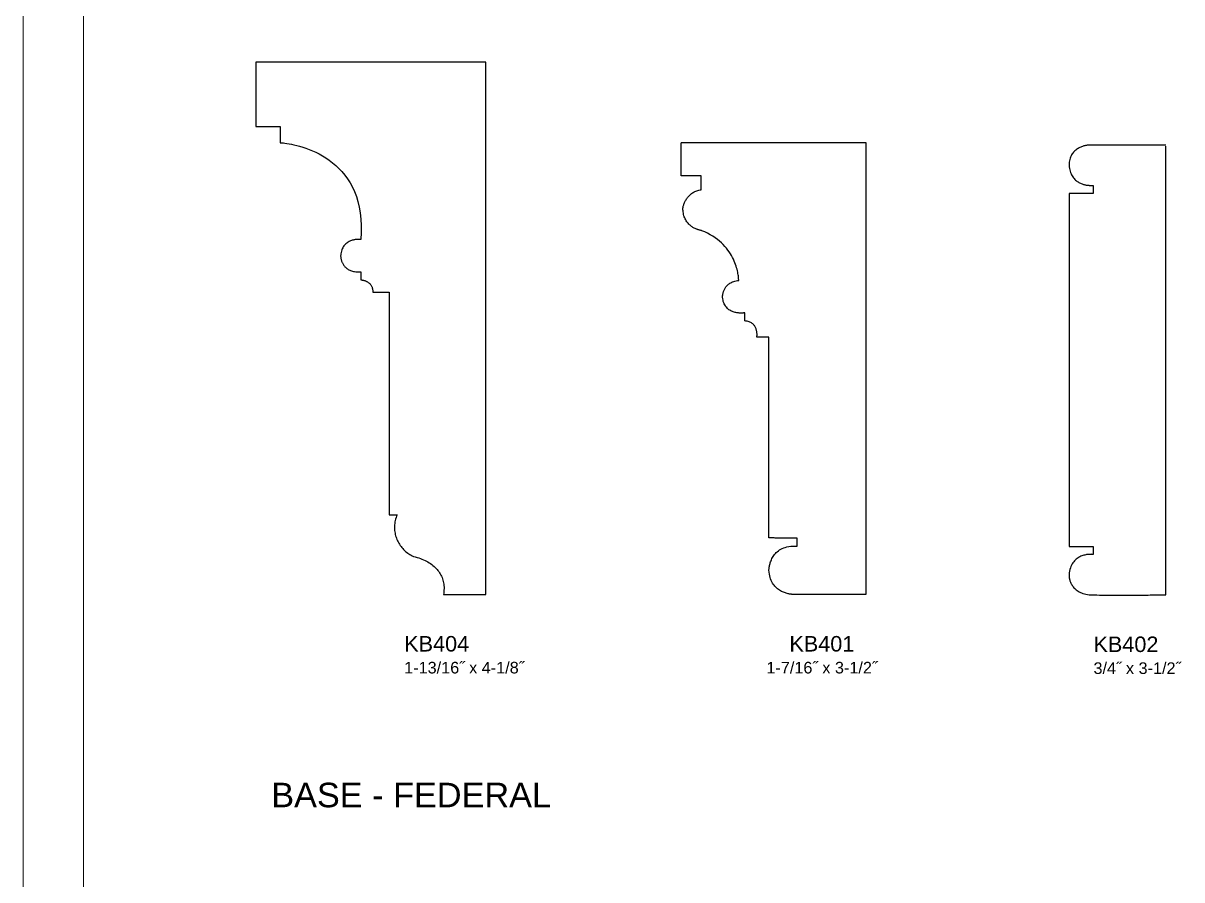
# Model space of a CAD drawing. Extents: x -7.6 to 25.2, y -14.8 to 21.1.
# Drawn here: x -7.64 to 1.34, y -3.14 to 3.5 of the extents above; entities that cross this region are included whole.
import ezdxf

# ---------------------------------------------------------------- set-up
doc = ezdxf.new("R2010")
doc.units = 0
doc.header["$MEASUREMENT"] = 0
doc.layers.add('DO NOT PLOT', color=2, linetype='Continuous', plot=False)
doc.layers.add('LAYER_1', color=7, linetype='Continuous')

# ---------------------------------------------------------------- blocks, each defined once
blk = doc.blocks.new('KB401')
at = {"flags": 128}
blk.add_lwpolyline([(-1.4309, 0.008), (-1.4277, 0.008), (-1.4182, 0.008), (-1.4028, 0.008), (-1.3819, 0.008), (-1.3558, 0.008), (-1.325, 0.008), (-1.2897, 0.008), (-1.2504, 0.008), (-1.2074, 0.008), (-1.1611, 0.008), (-1.1118, 0.008), (-1.06, 0.008), (-1.0059, 0.008), (-0.95, 0.008), (-0.8927, 0.008), (-0.8342, 0.008), (-0.775, 0.008), (-0.7155, 0.008), (-0.6559, 0.008), (-0.5967, 0.008), (-0.5383, 0.008), (-0.4809, 0.008), (-0.425, 0.008), (-0.371, 0.008), (-0.3192, 0.008), (-0.2699, 0.008), (-0.2236, 0.008), (-0.1806, 0.008), (-0.1413, 0.008), (-0.106, 0.008), (-0.0751, 0.008), (-0.0491, 0.008), (-0.0282, 0.008), (-0.0128, 0.008), (-0.0033, 0.008), (0, 0.008), (0, 0), (0, -0.0233), (0, -0.0609), (0, -0.1121), (0, -0.1758), (0, -0.2513), (0, -0.3376), (0, -0.4337), (0, -0.5389), (0, -0.6522), (0, -0.7726), (0, -0.8994), (0, -1.0316), (0, -1.1683), (0, -1.3085), (0, -1.4515), (0, -1.5963), (0, -1.742), (0, -1.8876), (0, -2.0324), (0, -2.1754), (0, -2.3157), (0, -2.4523), (0, -2.5845), (0, -2.7113), (0, -2.8317), (0, -2.945), (0, -3.0502), (0, -3.1464), (0, -3.2326), (0, -3.3081), (0, -3.3718), (0, -3.423), (0, -3.4607), (0, -3.4839), (0, -3.4919), (-0.0013, -3.4919), (-0.005, -3.4919), (-0.0111, -3.4919), (-0.0193, -3.4919), (-0.0295, -3.4919), (-0.0417, -3.4919), (-0.0555, -3.4919), (-0.071, -3.4919), (-0.0879, -3.4919), (-0.1061, -3.4919), (-0.1254, -3.4919), (-0.1458, -3.4919), (-0.1671, -3.4919), (-0.189, -3.4919), (-0.2116, -3.4919), (-0.2346, -3.4919), (-0.2578, -3.4919), (-0.2812, -3.4919), (-0.3046, -3.4919), (-0.3279, -3.4919), (-0.3509, -3.4919), (-0.3734, -3.4919), (-0.3954, -3.4919), (-0.4166, -3.4919), (-0.437, -3.4919), (-0.4564, -3.4919), (-0.4746, -3.4919), (-0.4915, -3.4919), (-0.5069, -3.4919), (-0.5208, -3.4919), (-0.5329, -3.4919), (-0.5432, -3.4919), (-0.5514, -3.4919), (-0.5574, -3.4919), (-0.5612, -3.4919), (-0.5625, -3.4919), (-0.5629, -3.4919), (-0.564, -3.4918), (-0.566, -3.4917), (-0.5686, -3.4916), (-0.5718, -3.4913), (-0.5757, -3.4909), (-0.5801, -3.4904), (-0.585, -3.4897), (-0.5904, -3.4888), (-0.5962, -3.4877), (-0.6024, -3.4863), (-0.609, -3.4847), (-0.6158, -3.4828), (-0.6229, -3.4806), (-0.6301, -3.478), (-0.6375, -3.4751), (-0.6451, -3.4718), (-0.6527, -3.4681), (-0.6603, -3.464), (-0.6679, -3.4594), (-0.6754, -3.4543), (-0.6828, -3.4487), (-0.6901, -3.4426), (-0.6972, -3.4359), (-0.704, -3.4287), (-0.7105, -3.4209), (-0.7167, -3.4124), (-0.7225, -3.4033), (-0.7279, -3.3935), (-0.7328, -3.3831), (-0.7372, -3.3719), (-0.741, -3.36), (-0.7443, -3.3473), (-0.7469, -3.3338), (-0.7488, -3.3195), (-0.75, -3.3044), (-0.75, -3.3039), (-0.7499, -3.3026), (-0.7498, -3.3005), (-0.7497, -3.2976), (-0.7494, -3.294), (-0.7489, -3.2897), (-0.7483, -3.2848), (-0.7475, -3.2794), (-0.7465, -3.2735), (-0.7453, -3.2671), (-0.7437, -3.2604), (-0.7418, -3.2533), (-0.7396, -3.2459), (-0.7371, -3.2382), (-0.7341, -3.2304), (-0.7307, -3.2225), (-0.7269, -3.2145), (-0.7226, -3.2064), (-0.7178, -3.1984), (-0.7124, -3.1905), (-0.7065, -3.1827), (-0.7001, -3.175), (-0.6929, -3.1677), (-0.6852, -3.1606), (-0.6768, -3.1538), (-0.6676, -3.1475), (-0.6578, -3.1415), (-0.6472, -3.1361), (-0.6358, -3.1313), (-0.6235, -3.127), (-0.6105, -3.1234), (-0.5966, -3.1205), (-0.5817, -3.1184), (-0.566, -3.1171), (-0.5493, -3.1167), (-0.5316, -3.1172), (-0.5316, -3.117), (-0.5316, -3.1166), (-0.5316, -3.116), (-0.5316, -3.115), (-0.5316, -3.1139), (-0.5316, -3.1126), (-0.5316, -3.1111), (-0.5316, -3.1094), (-0.5316, -3.1075), (-0.5316, -3.1055), (-0.5316, -3.1034), (-0.5316, -3.1011), (-0.5316, -3.0988), (-0.5316, -3.0964), (-0.5316, -3.0939), (-0.5316, -3.0914), (-0.5316, -3.0888), (-0.5316, -3.0862), (-0.5316, -3.0836), (-0.5316, -3.0811), (-0.5316, -3.0785), (-0.5316, -3.0761), (-0.5316, -3.0736), (-0.5316, -3.0713), (-0.5316, -3.0691), (-0.5316, -3.0669), (-0.5316, -3.0649), (-0.5316, -3.0631), (-0.5316, -3.0614), (-0.5316, -3.0598), (-0.5316, -3.0585), (-0.5316, -3.0574), (-0.5316, -3.0565), (-0.5316, -3.0558), (-0.5316, -3.0554), (-0.5316, -3.0553), (-0.5321, -3.0553), (-0.5336, -3.0552), (-0.5359, -3.0552), (-0.5391, -3.0552), (-0.5431, -3.0552), (-0.5478, -3.0552), (-0.5532, -3.0552), (-0.5592, -3.0551), (-0.5657, -3.0551), (-0.5728, -3.0551), (-0.5803, -3.0551), (-0.5882, -3.055), (-0.5965, -3.055), (-0.605, -3.055), (-0.6137, -3.0549), (-0.6227, -3.0549), (-0.6317, -3.0549), (-0.6408, -3.0548), (-0.6499, -3.0548), (-0.6589, -3.0547), (-0.6678, -3.0547), (-0.6766, -3.0547), (-0.6851, -3.0546), (-0.6934, -3.0546), (-0.7013, -3.0546), (-0.7088, -3.0545), (-0.7158, -3.0545), (-0.7224, -3.0545), (-0.7284, -3.0545), (-0.7338, -3.0544), (-0.7385, -3.0544), (-0.7425, -3.0544), (-0.7457, -3.0544), (-0.748, -3.0544), (-0.7495, -3.0544), (-0.75, -3.0544), (-0.75, -3.0508), (-0.75, -3.0405), (-0.75, -3.0238), (-0.75, -3.001), (-0.75, -2.9726), (-0.75, -2.9391), (-0.75, -2.9007), (-0.75, -2.858), (-0.75, -2.8112), (-0.75, -2.7608), (-0.75, -2.7072), (-0.75, -2.6509), (-0.75, -2.5921), (-0.75, -2.5313), (-0.75, -2.4689), (-0.75, -2.4053), (-0.75, -2.3409), (-0.75, -2.2762), (-0.75, -2.2114), (-0.75, -2.147), (-0.75, -2.0834), (-0.75, -2.021), (-0.75, -1.9603), (-0.75, -1.9015), (-0.75, -1.8451), (-0.75, -1.7915), (-0.75, -1.7411), (-0.75, -1.6944), (-0.75, -1.6516), (-0.75, -1.6132), (-0.75, -1.5797), (-0.75, -1.5513), (-0.75, -1.5286), (-0.75, -1.5118), (-0.75, -1.5015), (-0.75, -1.498), (-0.7502, -1.498), (-0.7508, -1.498), (-0.7518, -1.498), (-0.7532, -1.498), (-0.7549, -1.498), (-0.7569, -1.498), (-0.7592, -1.498), (-0.7618, -1.498), (-0.7646, -1.498), (-0.7676, -1.498), (-0.7709, -1.498), (-0.7743, -1.498), (-0.7778, -1.498), (-0.7815, -1.4981), (-0.7852, -1.4981), (-0.789, -1.4981), (-0.7929, -1.4981), (-0.7968, -1.4981), (-0.8007, -1.4981), (-0.8046, -1.4981), (-0.8084, -1.4981), (-0.8122, -1.4982), (-0.8159, -1.4982), (-0.8194, -1.4982), (-0.8228, -1.4982), (-0.826, -1.4982), (-0.829, -1.4982), (-0.8319, -1.4982), (-0.8344, -1.4982), (-0.8368, -1.4982), (-0.8388, -1.4982), (-0.8405, -1.4982), (-0.8419, -1.4982), (-0.8429, -1.4982), (-0.8435, -1.4982), (-0.8437, -1.4982), (-0.8437, -1.498), (-0.8435, -1.4972), (-0.8434, -1.4959), (-0.8432, -1.4942), (-0.843, -1.4921), (-0.8428, -1.4896), (-0.8426, -1.4867), (-0.8425, -1.4834), (-0.8425, -1.4799), (-0.8425, -1.4761), (-0.8426, -1.472), (-0.8429, -1.4677), (-0.8433, -1.4632), (-0.8439, -1.4586), (-0.8446, -1.4538), (-0.8456, -1.4489), (-0.8468, -1.4439), (-0.8482, -1.4389), (-0.8499, -1.4339), (-0.8518, -1.4288), (-0.8541, -1.4238), (-0.8567, -1.4189), (-0.8596, -1.4141), (-0.8629, -1.4094), (-0.8666, -1.4048), (-0.8706, -1.4005), (-0.8751, -1.3963), (-0.88, -1.3924), (-0.8854, -1.3888), (-0.8913, -1.3854), (-0.8976, -1.3824), (-0.9045, -1.3798), (-0.9119, -1.3775), (-0.9198, -1.3756), (-0.9283, -1.3742), (-0.9374, -1.3733), (-0.9374, -1.3731), (-0.9375, -1.3727), (-0.9375, -1.372), (-0.9375, -1.3711), (-0.9375, -1.37), (-0.9375, -1.3686), (-0.9375, -1.3671), (-0.9375, -1.3653), (-0.9375, -1.3634), (-0.9375, -1.3614), (-0.9375, -1.3593), (-0.9376, -1.357), (-0.9376, -1.3546), (-0.9376, -1.3522), (-0.9376, -1.3496), (-0.9376, -1.3471), (-0.9376, -1.3445), (-0.9377, -1.3419), (-0.9377, -1.3392), (-0.9377, -1.3366), (-0.9377, -1.3341), (-0.9377, -1.3316), (-0.9377, -1.3291), (-0.9378, -1.3267), (-0.9378, -1.3245), (-0.9378, -1.3223), (-0.9378, -1.3203), (-0.9378, -1.3184), (-0.9378, -1.3167), (-0.9378, -1.3151), (-0.9378, -1.3138), (-0.9379, -1.3126), (-0.9379, -1.3117), (-0.9379, -1.311), (-0.9379, -1.3106), (-0.9379, -1.3105), (-0.9382, -1.3105), (-0.9393, -1.3107), (-0.941, -1.3109), (-0.9434, -1.3111), (-0.9463, -1.3114), (-0.9498, -1.3117), (-0.9537, -1.3119), (-0.9582, -1.3121), (-0.963, -1.3122), (-0.9682, -1.3122), (-0.9738, -1.3121), (-0.9797, -1.3117), (-0.9859, -1.3112), (-0.9922, -1.3105), (-0.9988, -1.3096), (-1.0055, -1.3084), (-1.0123, -1.3069), (-1.0192, -1.305), (-1.0261, -1.3029), (-1.033, -1.3003), (-1.0398, -1.2974), (-1.0466, -1.2941), (-1.0532, -1.2903), (-1.0597, -1.286), (-1.0659, -1.2813), (-1.0719, -1.276), (-1.0776, -1.2702), (-1.0829, -1.2638), (-1.0879, -1.2568), (-1.0925, -1.2492), (-1.0967, -1.2409), (-1.1003, -1.232), (-1.1035, -1.2223), (-1.106, -1.212), (-1.108, -1.2008), (-1.1093, -1.1889), (-1.1093, -1.1887), (-1.1093, -1.1879), (-1.1093, -1.1866), (-1.1093, -1.1849), (-1.1092, -1.1827), (-1.1091, -1.1802), (-1.1089, -1.1772), (-1.1086, -1.174), (-1.1081, -1.1704), (-1.1075, -1.1665), (-1.1068, -1.1624), (-1.1059, -1.158), (-1.1048, -1.1535), (-1.1034, -1.1487), (-1.1019, -1.1439), (-1.1001, -1.1389), (-1.098, -1.1338), (-1.0957, -1.1287), (-1.0931, -1.1235), (-1.0901, -1.1184), (-1.0868, -1.1132), (-1.0831, -1.1082), (-1.0791, -1.1032), (-1.0747, -1.0983), (-1.0698, -1.0936), (-1.0646, -1.089), (-1.0589, -1.0847), (-1.0527, -1.0806), (-1.046, -1.0767), (-1.0388, -1.0731), (-1.0312, -1.0699), (-1.0229, -1.0669), (-1.0142, -1.0644), (-1.0048, -1.0623), (-0.9949, -1.0606), (-0.9843, -1.0593), (-0.9843, -1.0587), (-0.9844, -1.0569), (-0.9845, -1.0539), (-0.9847, -1.0498), (-0.985, -1.0447), (-0.9855, -1.0386), (-0.9863, -1.0316), (-0.9872, -1.0237), (-0.9885, -1.015), (-0.9901, -1.0055), (-0.9921, -0.9953), (-0.9945, -0.9845), (-0.9973, -0.973), (-1.0006, -0.9611), (-1.0045, -0.9486), (-1.0089, -0.9357), (-1.0138, -0.9225), (-1.0194, -0.9089), (-1.0257, -0.8951), (-1.0327, -0.8811), (-1.0404, -0.8669), (-1.0489, -0.8526), (-1.0582, -0.8383), (-1.0684, -0.824), (-1.0794, -0.8098), (-1.0914, -0.7957), (-1.1044, -0.7818), (-1.1184, -0.7681), (-1.1334, -0.7547), (-1.1495, -0.7417), (-1.1667, -0.7291), (-1.1851, -0.7169), (-1.2046, -0.7053), (-1.2254, -0.6942), (-1.2475, -0.6838), (-1.2709, -0.674), (-1.2722, -0.6736), (-1.2741, -0.6731), (-1.2764, -0.6726), (-1.2791, -0.6719), (-1.2822, -0.6712), (-1.2856, -0.6703), (-1.2894, -0.6692), (-1.2935, -0.6681), (-1.2979, -0.6667), (-1.3025, -0.6652), (-1.3073, -0.6634), (-1.3124, -0.6615), (-1.3176, -0.6593), (-1.3229, -0.6569), (-1.3283, -0.6543), (-1.3338, -0.6514), (-1.3393, -0.6482), (-1.3449, -0.6447), (-1.3505, -0.6409), (-1.356, -0.6368), (-1.3614, -0.6324), (-1.3668, -0.6276), (-1.372, -0.6225), (-1.3771, -0.617), (-1.382, -0.6111), (-1.3867, -0.6048), (-1.3911, -0.5981), (-1.3953, -0.591), (-1.3992, -0.5834), (-1.4027, -0.5754), (-1.406, -0.5669), (-1.4088, -0.558), (-1.4112, -0.5485), (-1.4132, -0.5385), (-1.4147, -0.5281), (-1.4157, -0.5171), (-1.4162, -0.5139), (-1.4165, -0.5105), (-1.4166, -0.5067), (-1.4164, -0.5026), (-1.4161, -0.4983), (-1.4154, -0.4937), (-1.4146, -0.4889), (-1.4135, -0.4839), (-1.4121, -0.4788), (-1.4105, -0.4734), (-1.4087, -0.468), (-1.4066, -0.4624), (-1.4043, -0.4568), (-1.4017, -0.451), (-1.3988, -0.4453), (-1.3957, -0.4395), (-1.3923, -0.4338), (-1.3887, -0.4281), (-1.3847, -0.4224), (-1.3806, -0.4168), (-1.3761, -0.4114), (-1.3714, -0.406), (-1.3663, -0.4008), (-1.361, -0.3958), (-1.3555, -0.3909), (-1.3496, -0.3863), (-1.3434, -0.382), (-1.337, -0.3779), (-1.3303, -0.374), (-1.3232, -0.3705), (-1.3159, -0.3674), (-1.3083, -0.3645), (-1.3003, -0.3621), (-1.2921, -0.3601), (-1.2835, -0.3585), (-1.2747, -0.3573), (-1.2747, -0.3571), (-1.2747, -0.3564), (-1.2747, -0.3552), (-1.2747, -0.3536), (-1.2747, -0.3516), (-1.2747, -0.3493), (-1.2747, -0.3466), (-1.2747, -0.3436), (-1.2747, -0.3403), (-1.2747, -0.3368), (-1.2747, -0.3331), (-1.2747, -0.3291), (-1.2747, -0.325), (-1.2747, -0.3208), (-1.2747, -0.3164), (-1.2747, -0.312), (-1.2747, -0.3075), (-1.2747, -0.3029), (-1.2747, -0.2984), (-1.2747, -0.2939), (-1.2747, -0.2895), (-1.2747, -0.2851), (-1.2747, -0.2808), (-1.2747, -0.2767), (-1.2747, -0.2728), (-1.2747, -0.2691), (-1.2747, -0.2655), (-1.2747, -0.2623), (-1.2747, -0.2593), (-1.2747, -0.2566), (-1.2747, -0.2542), (-1.2747, -0.2523), (-1.2747, -0.2507), (-1.2747, -0.2495), (-1.2747, -0.2488), (-1.2747, -0.2485), (-1.275, -0.2485), (-1.2761, -0.2485), (-1.2777, -0.2485), (-1.28, -0.2485), (-1.2829, -0.2485), (-1.2862, -0.2485), (-1.2901, -0.2485), (-1.2944, -0.2485), (-1.2991, -0.2485), (-1.3041, -0.2485), (-1.3095, -0.2485), (-1.3152, -0.2485), (-1.3211, -0.2485), (-1.3272, -0.2485), (-1.3335, -0.2485), (-1.3398, -0.2484), (-1.3463, -0.2484), (-1.3528, -0.2484), (-1.3593, -0.2484), (-1.3658, -0.2484), (-1.3722, -0.2484), (-1.3784, -0.2484), (-1.3845, -0.2484), (-1.3904, -0.2484), (-1.3961, -0.2484), (-1.4015, -0.2484), (-1.4065, -0.2483), (-1.4112, -0.2483), (-1.4155, -0.2483), (-1.4194, -0.2483), (-1.4227, -0.2483), (-1.4256, -0.2483), (-1.4279, -0.2483), (-1.4296, -0.2483), (-1.4306, -0.2483), (-1.4309, -0.2483), (-1.4309, -0.2477), (-1.4309, -0.246), (-1.4309, -0.2433), (-1.4309, -0.2395), (-1.4309, -0.2349), (-1.4309, -0.2293), (-1.4309, -0.223), (-1.4309, -0.216), (-1.4309, -0.2083), (-1.4309, -0.2), (-1.4309, -0.1912), (-1.4309, -0.1819), (-1.4309, -0.1722), (-1.4309, -0.1622), (-1.4309, -0.1519), (-1.4309, -0.1414), (-1.4309, -0.1308), (-1.4309, -0.1202), (-1.4309, -0.1095), (-1.4309, -0.0989), (-1.4309, -0.0884), (-1.4309, -0.0782), (-1.4309, -0.0682), (-1.4309, -0.0585), (-1.4309, -0.0492), (-1.4309, -0.0404), (-1.4309, -0.0321), (-1.4309, -0.0244), (-1.4309, -0.0173), (-1.4309, -0.011), (-1.4309, -0.0055), (-1.4309, -0.0008), (-1.4309, 0.0029), (-1.4309, 0.0057), (-1.4309, 0.0074)], dxfattribs=at)
blk = doc.blocks.new('kb402')
at = {"flags": 128}
blk.add_lwpolyline([(0, 0), (-0.0013, 0), (-0.0053, 0), (-0.0117, 0), (-0.0204, 0), (-0.0312, 0), (-0.044, 0), (-0.0586, 0), (-0.0749, 0), (-0.0928, 0), (-0.112, 0), (-0.1324, 0), (-0.1539, 0), (-0.1764, 0), (-0.1995, 0), (-0.2233, 0), (-0.2476, 0), (-0.2721, 0), (-0.2969, 0), (-0.3216, 0), (-0.3461, 0), (-0.3704, 0), (-0.3942, 0), (-0.4174, 0), (-0.4398, 0), (-0.4613, 0), (-0.4817, 0), (-0.501, 0), (-0.5188, 0), (-0.5351, 0), (-0.5497, 0), (-0.5625, 0), (-0.5734, 0), (-0.582, 0), (-0.5884, 0), (-0.5924, 0), (-0.5937, 0), (-0.5941, 0), (-0.5951, -0.0001), (-0.5968, -0.0002), (-0.5991, -0.0005), (-0.6019, -0.0008), (-0.6053, -0.0013), (-0.6091, -0.0018), (-0.6134, -0.0026), (-0.6181, -0.0035), (-0.6232, -0.0046), (-0.6286, -0.0059), (-0.6342, -0.0075), (-0.6401, -0.0093), (-0.6462, -0.0113), (-0.6525, -0.0136), (-0.6589, -0.0162), (-0.6653, -0.0191), (-0.6718, -0.0224), (-0.6783, -0.026), (-0.6848, -0.0299), (-0.6912, -0.0343), (-0.6975, -0.039), (-0.7036, -0.0441), (-0.7095, -0.0497), (-0.7151, -0.0557), (-0.7205, -0.0622), (-0.7255, -0.0691), (-0.7302, -0.0766), (-0.7345, -0.0846), (-0.7384, -0.0931), (-0.7418, -0.1021), (-0.7446, -0.1117), (-0.7469, -0.1219), (-0.7486, -0.1328), (-0.7496, -0.1442), (-0.75, -0.1562), (-0.7487, -0.1689), (-0.7469, -0.1809), (-0.7445, -0.1922), (-0.7417, -0.2028), (-0.7383, -0.2128), (-0.7345, -0.2222), (-0.7303, -0.2309), (-0.7257, -0.2391), (-0.7208, -0.2467), (-0.7156, -0.2538), (-0.7102, -0.2603), (-0.7045, -0.2663), (-0.6986, -0.2719), (-0.6926, -0.277), (-0.6864, -0.2816), (-0.6802, -0.2858), (-0.6739, -0.2896), (-0.6677, -0.2931), (-0.6614, -0.2961), (-0.6552, -0.2989), (-0.6491, -0.3013), (-0.6431, -0.3034), (-0.6373, -0.3052), (-0.6317, -0.3068), (-0.6264, -0.3081), (-0.6213, -0.3092), (-0.6166, -0.3101), (-0.6122, -0.3108), (-0.6081, -0.3114), (-0.6045, -0.3118), (-0.6014, -0.3121), (-0.5987, -0.3123), (-0.5966, -0.3124), (-0.595, -0.3125), (-0.5941, -0.3125), (-0.5937, -0.3125), (-0.5937, -0.3125), (-0.5934, -0.3125), (-0.5931, -0.3125), (-0.5927, -0.3125), (-0.5921, -0.3125), (-0.5914, -0.3125), (-0.5906, -0.3125), (-0.5898, -0.3125), (-0.5888, -0.3125), (-0.5878, -0.3125), (-0.5868, -0.3125), (-0.5856, -0.3125), (-0.5844, -0.3125), (-0.5832, -0.3125), (-0.582, -0.3125), (-0.5807, -0.3125), (-0.5794, -0.3125), (-0.5781, -0.3125), (-0.5768, -0.3125), (-0.5755, -0.3125), (-0.5742, -0.3125), (-0.573, -0.3125), (-0.5718, -0.3125), (-0.5706, -0.3125), (-0.5694, -0.3125), (-0.5684, -0.3125), (-0.5674, -0.3125), (-0.5664, -0.3125), (-0.5656, -0.3125), (-0.5648, -0.3125), (-0.5641, -0.3125), (-0.5635, -0.3125), (-0.5631, -0.3125), (-0.5628, -0.3125), (-0.5625, -0.3125), (-0.5625, -0.3125), (-0.5625, -0.3126), (-0.5625, -0.313), (-0.5625, -0.3137), (-0.5625, -0.3146), (-0.5625, -0.3158), (-0.5625, -0.3171), (-0.5625, -0.3187), (-0.5625, -0.3204), (-0.5625, -0.3223), (-0.5625, -0.3243), (-0.5625, -0.3264), (-0.5625, -0.3287), (-0.5625, -0.331), (-0.5625, -0.3335), (-0.5625, -0.336), (-0.5625, -0.3385), (-0.5625, -0.3411), (-0.5625, -0.3437), (-0.5625, -0.3463), (-0.5625, -0.3489), (-0.5625, -0.3515), (-0.5625, -0.354), (-0.5625, -0.3564), (-0.5625, -0.3588), (-0.5625, -0.361), (-0.5625, -0.3632), (-0.5625, -0.3652), (-0.5625, -0.3671), (-0.5625, -0.3688), (-0.5625, -0.3703), (-0.5625, -0.3717), (-0.5625, -0.3728), (-0.5625, -0.3737), (-0.5625, -0.3744), (-0.5625, -0.3748), (-0.5625, -0.375), (-0.5629, -0.375), (-0.5641, -0.375), (-0.5662, -0.375), (-0.5689, -0.375), (-0.5723, -0.375), (-0.5764, -0.375), (-0.581, -0.375), (-0.5861, -0.375), (-0.5918, -0.375), (-0.5978, -0.375), (-0.6043, -0.375), (-0.6111, -0.375), (-0.6182, -0.375), (-0.6255, -0.375), (-0.633, -0.375), (-0.6407, -0.375), (-0.6484, -0.375), (-0.6562, -0.375), (-0.664, -0.375), (-0.6718, -0.375), (-0.6794, -0.375), (-0.6869, -0.375), (-0.6943, -0.375), (-0.7014, -0.375), (-0.7081, -0.375), (-0.7146, -0.375), (-0.7207, -0.375), (-0.7263, -0.375), (-0.7315, -0.375), (-0.7361, -0.375), (-0.7401, -0.375), (-0.7435, -0.375), (-0.7463, -0.375), (-0.7483, -0.375), (-0.7495, -0.375), (-0.75, -0.375), (-0.75, -0.3812), (-0.75, -0.3994), (-0.75, -0.4288), (-0.75, -0.4687), (-0.75, -0.5186), (-0.75, -0.5775), (-0.75, -0.6449), (-0.75, -0.72), (-0.75, -0.8022), (-0.75, -0.8907), (-0.75, -0.9848), (-0.75, -1.0838), (-0.75, -1.1871), (-0.75, -1.2939), (-0.75, -1.4035), (-0.75, -1.5152), (-0.75, -1.6283), (-0.75, -1.7421), (-0.75, -1.8559), (-0.75, -1.969), (-0.75, -2.0807), (-0.75, -2.1903), (-0.75, -2.297), (-0.75, -2.4003), (-0.75, -2.4993), (-0.75, -2.5935), (-0.75, -2.682), (-0.75, -2.7641), (-0.75, -2.8392), (-0.75, -2.9066), (-0.75, -2.9656), (-0.75, -3.0154), (-0.75, -3.0554), (-0.75, -3.0848), (-0.75, -3.103), (-0.75, -3.1092), (-0.7495, -3.1092), (-0.7483, -3.1092), (-0.7463, -3.1092), (-0.7435, -3.1092), (-0.7401, -3.1092), (-0.7361, -3.1092), (-0.7315, -3.1092), (-0.7263, -3.1092), (-0.7207, -3.1092), (-0.7146, -3.1092), (-0.7081, -3.1092), (-0.7014, -3.1092), (-0.6943, -3.1092), (-0.6869, -3.1092), (-0.6794, -3.1092), (-0.6718, -3.1092), (-0.664, -3.1092), (-0.6562, -3.1092), (-0.6484, -3.1092), (-0.6407, -3.1092), (-0.633, -3.1092), (-0.6255, -3.1092), (-0.6182, -3.1092), (-0.6111, -3.1092), (-0.6043, -3.1092), (-0.5978, -3.1092), (-0.5918, -3.1092), (-0.5861, -3.1092), (-0.581, -3.1092), (-0.5764, -3.1092), (-0.5723, -3.1092), (-0.5689, -3.1092), (-0.5662, -3.1092), (-0.5641, -3.1092), (-0.5629, -3.1092), (-0.5625, -3.1092), (-0.5625, -3.1093), (-0.5625, -3.1097), (-0.5625, -3.1104), (-0.5625, -3.1113), (-0.5625, -3.1125), (-0.5625, -3.1138), (-0.5625, -3.1153), (-0.5625, -3.1171), (-0.5625, -3.1189), (-0.5625, -3.121), (-0.5625, -3.1231), (-0.5625, -3.1254), (-0.5625, -3.1277), (-0.5625, -3.1302), (-0.5625, -3.1327), (-0.5625, -3.1352), (-0.5625, -3.1378), (-0.5625, -3.1404), (-0.5625, -3.143), (-0.5625, -3.1456), (-0.5625, -3.1482), (-0.5625, -3.1507), (-0.5625, -3.1531), (-0.5625, -3.1555), (-0.5625, -3.1577), (-0.5625, -3.1599), (-0.5625, -3.1619), (-0.5625, -3.1638), (-0.5625, -3.1655), (-0.5625, -3.167), (-0.5625, -3.1684), (-0.5625, -3.1695), (-0.5625, -3.1704), (-0.5625, -3.1711), (-0.5625, -3.1715), (-0.5625, -3.1717), (-0.5629, -3.1716), (-0.564, -3.1715), (-0.5658, -3.1713), (-0.5684, -3.1711), (-0.5715, -3.171), (-0.5752, -3.1708), (-0.5795, -3.1707), (-0.5842, -3.1708), (-0.5894, -3.1709), (-0.5951, -3.1712), (-0.6011, -3.1717), (-0.6074, -3.1724), (-0.614, -3.1733), (-0.6209, -3.1745), (-0.628, -3.176), (-0.6352, -3.1779), (-0.6426, -3.1801), (-0.65, -3.1826), (-0.6575, -3.1856), (-0.665, -3.1891), (-0.6724, -3.193), (-0.6797, -3.1974), (-0.6869, -3.2023), (-0.694, -3.2078), (-0.7008, -3.2139), (-0.7074, -3.2206), (-0.7137, -3.2279), (-0.7196, -3.236), (-0.7252, -3.2447), (-0.7303, -3.2542), (-0.735, -3.2644), (-0.7392, -3.2754), (-0.7428, -3.2872), (-0.7458, -3.2999), (-0.7482, -3.3134), (-0.75, -3.3279), (-0.75, -3.3282), (-0.75, -3.3291), (-0.75, -3.3306), (-0.7499, -3.3327), (-0.7498, -3.3352), (-0.7496, -3.3382), (-0.7493, -3.3417), (-0.7489, -3.3455), (-0.7483, -3.3498), (-0.7475, -3.3543), (-0.7466, -3.3592), (-0.7454, -3.3644), (-0.744, -3.3698), (-0.7423, -3.3754), (-0.7403, -3.3812), (-0.738, -3.3871), (-0.7354, -3.3931), (-0.7325, -3.3992), (-0.7291, -3.4054), (-0.7254, -3.4115), (-0.7213, -3.4176), (-0.7167, -3.4237), (-0.7116, -3.4297), (-0.7061, -3.4356), (-0.7, -3.4413), (-0.6935, -3.4468), (-0.6863, -3.4521), (-0.6786, -3.4571), (-0.6703, -3.4618), (-0.6614, -3.4663), (-0.6519, -3.4703), (-0.6417, -3.474), (-0.6308, -3.4773), (-0.6191, -3.4801), (-0.6068, -3.4824), (-0.5937, -3.4842), (-0.5748, -3.4846), (-0.5553, -3.4851), (-0.5353, -3.4854), (-0.5147, -3.4858), (-0.4938, -3.486), (-0.4725, -3.4863), (-0.4508, -3.4865), (-0.429, -3.4866), (-0.407, -3.4867), (-0.385, -3.4868), (-0.3629, -3.4869), (-0.3409, -3.4869), (-0.3189, -3.4869), (-0.2972, -3.4868), (-0.2757, -3.4868), (-0.2545, -3.4867), (-0.2337, -3.4866), (-0.2134, -3.4864), (-0.1936, -3.4863), (-0.1743, -3.4862), (-0.1557, -3.486), (-0.1378, -3.4859), (-0.1207, -3.4857), (-0.1045, -3.4855), (-0.0891, -3.4853), (-0.0748, -3.4852), (-0.0615, -3.485), (-0.0493, -3.4849), (-0.0383, -3.4847), (-0.0285, -3.4846), (-0.0201, -3.4845), (-0.013, -3.4844), (-0.0074, -3.4843), (-0.0033, -3.4842), (-0.0008, -3.4842), (0, -3.4842), (0, -3.4762), (0, -3.4531), (0, -3.4156), (0, -3.3647), (0, -3.3012), (0, -3.2261), (0, -3.1402), (0, -3.0445), (0, -2.9398), (0, -2.827), (0, -2.7071), (0, -2.5809), (0, -2.4493), (0, -2.3132), (0, -2.1736), (0, -2.0312), (0, -1.8871), (0, -1.7421), (0, -1.5971), (0, -1.4529), (0, -1.3106), (0, -1.1709), (0, -1.0349), (0, -0.9033), (0, -0.7771), (0, -0.6572), (0, -0.5444), (0, -0.4397), (0, -0.344), (0, -0.2581), (0, -0.183), (0, -0.1195), (0, -0.0686), (0, -0.0311), (0, -0.0079)], dxfattribs=at)
blk = doc.blocks.new('KB404')
at = {"flags": 128}
blk.add_lwpolyline([(0, 0), (-0.004, 0), (-0.0159, 0), (-0.035, 0), (-0.0611, 0), (-0.0935, 0), (-0.1319, 0), (-0.1758, 0), (-0.2248, 0), (-0.2783, 0), (-0.3359, 0), (-0.3973, 0), (-0.4618, 0), (-0.529, 0), (-0.5986, 0), (-0.67, 0), (-0.7428, 0), (-0.8164, 0), (-0.8906, 0), (-0.9647, 0), (-1.0384, 0), (-1.1112, 0), (-1.1825, 0), (-1.2521, 0), (-1.3194, 0), (-1.3839, 0), (-1.4452, 0), (-1.5028, 0), (-1.5564, 0), (-1.6053, 0), (-1.6492, 0), (-1.6876, 0), (-1.7201, 0), (-1.7461, 0), (-1.7653, 0), (-1.7771, 0), (-1.7811, 0), (-1.7811, -0.0011), (-1.7811, -0.0045), (-1.7811, -0.0098), (-1.7811, -0.0171), (-1.7811, -0.0263), (-1.7811, -0.037), (-1.7811, -0.0494), (-1.7811, -0.0631), (-1.7811, -0.0781), (-1.7811, -0.0943), (-1.7811, -0.1115), (-1.7811, -0.1296), (-1.7811, -0.1485), (-1.7811, -0.168), (-1.7811, -0.1881), (-1.7811, -0.2085), (-1.7811, -0.2292), (-1.7811, -0.25), (-1.7811, -0.2708), (-1.7811, -0.2915), (-1.7811, -0.3119), (-1.7811, -0.3319), (-1.7811, -0.3515), (-1.7811, -0.3704), (-1.7811, -0.3885), (-1.7811, -0.4057), (-1.7811, -0.4219), (-1.7811, -0.4369), (-1.7811, -0.4506), (-1.7811, -0.4629), (-1.7811, -0.4737), (-1.7811, -0.4828), (-1.7811, -0.4901), (-1.7811, -0.4955), (-1.7811, -0.4988), (-1.7811, -0.5), (-1.7807, -0.5), (-1.7795, -0.5), (-1.7775, -0.5), (-1.7747, -0.5), (-1.7713, -0.5), (-1.7673, -0.5), (-1.7626, -0.5), (-1.7575, -0.5), (-1.7519, -0.5), (-1.7458, -0.5), (-1.7393, -0.5), (-1.7325, -0.5), (-1.7255, -0.5), (-1.7181, -0.5), (-1.7106, -0.5), (-1.703, -0.5), (-1.6952, -0.5), (-1.6874, -0.5), (-1.6796, -0.5), (-1.6718, -0.5), (-1.6642, -0.5), (-1.6567, -0.5), (-1.6494, -0.5), (-1.6423, -0.5), (-1.6355, -0.5), (-1.629, -0.5), (-1.623, -0.5), (-1.6173, -0.5), (-1.6122, -0.5), (-1.6076, -0.5), (-1.6035, -0.5), (-1.6001, -0.5), (-1.5974, -0.5), (-1.5953, -0.5), (-1.5941, -0.5), (-1.5937, -0.5), (-1.5937, -0.5003), (-1.5937, -0.5011), (-1.5937, -0.5024), (-1.5937, -0.5043), (-1.5937, -0.5065), (-1.5937, -0.5092), (-1.5937, -0.5123), (-1.5937, -0.5157), (-1.5937, -0.5195), (-1.5937, -0.5236), (-1.5937, -0.5279), (-1.5937, -0.5324), (-1.5937, -0.5371), (-1.5937, -0.542), (-1.5937, -0.547), (-1.5937, -0.5521), (-1.5937, -0.5573), (-1.5937, -0.5625), (-1.5937, -0.5677), (-1.5937, -0.5728), (-1.5937, -0.578), (-1.5937, -0.583), (-1.5937, -0.5878), (-1.5937, -0.5926), (-1.5937, -0.5971), (-1.5937, -0.6014), (-1.5937, -0.6054), (-1.5937, -0.6092), (-1.5937, -0.6126), (-1.5937, -0.6157), (-1.5937, -0.6184), (-1.5937, -0.6207), (-1.5937, -0.6225), (-1.5937, -0.6239), (-1.5937, -0.6247), (-1.5937, -0.625), (-1.5879, -0.6251), (-1.5797, -0.6257), (-1.5691, -0.6266), (-1.5563, -0.6281), (-1.5415, -0.6302), (-1.5248, -0.6329), (-1.5065, -0.6363), (-1.4866, -0.6406), (-1.4653, -0.6457), (-1.4428, -0.6517), (-1.4193, -0.6588), (-1.3949, -0.6669), (-1.3698, -0.6762), (-1.3442, -0.6868), (-1.3181, -0.6986), (-1.2918, -0.7118), (-1.2654, -0.7265), (-1.2392, -0.7426), (-1.2132, -0.7604), (-1.1876, -0.7798), (-1.1626, -0.801), (-1.1384, -0.8239), (-1.115, -0.8488), (-1.0928, -0.8755), (-1.0717, -0.9043), (-1.0521, -0.9352), (-1.0341, -0.9683), (-1.0177, -1.0036), (-1.0033, -1.0412), (-0.9909, -1.0811), (-0.9807, -1.1235), (-0.9729, -1.1685), (-0.9676, -1.216), (-0.9651, -1.2662), (-0.9654, -1.3192), (-0.9687, -1.3749), (-0.969, -1.3749), (-0.97, -1.3748), (-0.9715, -1.3746), (-0.9736, -1.3744), (-0.9762, -1.3743), (-0.9793, -1.3741), (-0.9829, -1.374), (-0.9868, -1.374), (-0.9912, -1.374), (-0.9959, -1.3742), (-1.0009, -1.3745), (-1.0062, -1.375), (-1.0117, -1.3756), (-1.0174, -1.3765), (-1.0233, -1.3776), (-1.0293, -1.379), (-1.0355, -1.3807), (-1.0417, -1.3826), (-1.0479, -1.3849), (-1.0541, -1.3875), (-1.0603, -1.3905), (-1.0665, -1.394), (-1.0725, -1.3978), (-1.0783, -1.4021), (-1.084, -1.4068), (-1.0895, -1.412), (-1.0947, -1.4178), (-1.0997, -1.4241), (-1.1043, -1.4309), (-1.1086, -1.4384), (-1.1125, -1.4464), (-1.1159, -1.4551), (-1.1189, -1.4644), (-1.1215, -1.4745), (-1.1235, -1.4852), (-1.1249, -1.4966), (-1.125, -1.5004), (-1.125, -1.5043), (-1.1248, -1.5085), (-1.1244, -1.5128), (-1.1239, -1.5173), (-1.1231, -1.5219), (-1.1221, -1.5266), (-1.121, -1.5315), (-1.1196, -1.5364), (-1.118, -1.5414), (-1.1161, -1.5464), (-1.114, -1.5514), (-1.1116, -1.5564), (-1.109, -1.5614), (-1.1061, -1.5664), (-1.103, -1.5713), (-1.0995, -1.5761), (-1.0958, -1.5808), (-1.0917, -1.5854), (-1.0874, -1.5898), (-1.0827, -1.5941), (-1.0777, -1.5982), (-1.0724, -1.6021), (-1.0667, -1.6058), (-1.0607, -1.6092), (-1.0543, -1.6123), (-1.0475, -1.6152), (-1.0404, -1.6178), (-1.0328, -1.62), (-1.0249, -1.6219), (-1.0166, -1.6234), (-1.0079, -1.6246), (-0.9987, -1.6253), (-0.9892, -1.6256), (-0.9791, -1.6255), (-0.9687, -1.6249), (-0.9687, -1.6251), (-0.9687, -1.6255), (-0.9687, -1.6261), (-0.9687, -1.6271), (-0.9687, -1.6282), (-0.9687, -1.6295), (-0.9687, -1.6311), (-0.9687, -1.6328), (-0.9687, -1.6347), (-0.9687, -1.6367), (-0.9687, -1.6389), (-0.9687, -1.6411), (-0.9687, -1.6435), (-0.9687, -1.6459), (-0.9687, -1.6484), (-0.9687, -1.651), (-0.9687, -1.6536), (-0.9687, -1.6562), (-0.9687, -1.6588), (-0.9687, -1.6613), (-0.9687, -1.6639), (-0.9687, -1.6664), (-0.9687, -1.6688), (-0.9687, -1.6712), (-0.9687, -1.6735), (-0.9687, -1.6756), (-0.9687, -1.6776), (-0.9687, -1.6795), (-0.9687, -1.6812), (-0.9687, -1.6828), (-0.9687, -1.6841), (-0.9687, -1.6853), (-0.9687, -1.6862), (-0.9687, -1.6868), (-0.9687, -1.6873), (-0.9687, -1.6874), (-0.9673, -1.6875), (-0.9657, -1.6876), (-0.9638, -1.6878), (-0.9617, -1.688), (-0.9594, -1.6883), (-0.9568, -1.6886), (-0.9542, -1.6891), (-0.9513, -1.6896), (-0.9483, -1.6903), (-0.9452, -1.691), (-0.9419, -1.6919), (-0.9386, -1.6929), (-0.9352, -1.6941), (-0.9317, -1.6954), (-0.9282, -1.6969), (-0.9247, -1.6985), (-0.9212, -1.7003), (-0.9176, -1.7023), (-0.9141, -1.7045), (-0.9107, -1.7069), (-0.9073, -1.7095), (-0.9039, -1.7124), (-0.9007, -1.7155), (-0.8976, -1.7188), (-0.8946, -1.7224), (-0.8917, -1.7262), (-0.8891, -1.7303), (-0.8865, -1.7347), (-0.8842, -1.7394), (-0.8821, -1.7444), (-0.8803, -1.7497), (-0.8786, -1.7553), (-0.8773, -1.7613), (-0.8762, -1.7675), (-0.8754, -1.7742), (-0.8749, -1.7812), (-0.8747, -1.7812), (-0.8738, -1.7812), (-0.8725, -1.7812), (-0.8707, -1.7812), (-0.8684, -1.7812), (-0.8657, -1.7812), (-0.8626, -1.7812), (-0.8592, -1.7812), (-0.8554, -1.7812), (-0.8514, -1.7812), (-0.8471, -1.7812), (-0.8425, -1.7812), (-0.8378, -1.7812), (-0.8329, -1.7812), (-0.8279, -1.7812), (-0.8228, -1.7812), (-0.8177, -1.7812), (-0.8125, -1.7812), (-0.8073, -1.7812), (-0.8021, -1.7812), (-0.797, -1.7812), (-0.792, -1.7812), (-0.7871, -1.7812), (-0.7824, -1.7812), (-0.7778, -1.7812), (-0.7735, -1.7812), (-0.7695, -1.7812), (-0.7657, -1.7812), (-0.7623, -1.7812), (-0.7592, -1.7812), (-0.7565, -1.7812), (-0.7542, -1.7812), (-0.7524, -1.7812), (-0.7511, -1.7812), (-0.7502, -1.7812), (-0.75, -1.7812), (-0.75, -1.7851), (-0.75, -1.7965), (-0.75, -1.8151), (-0.75, -1.8403), (-0.75, -1.8718), (-0.75, -1.909), (-0.75, -1.9515), (-0.75, -1.9989), (-0.75, -2.0508), (-0.75, -2.1067), (-0.75, -2.1661), (-0.75, -2.2286), (-0.75, -2.2938), (-0.75, -2.3611), (-0.75, -2.4303), (-0.75, -2.5008), (-0.75, -2.5722), (-0.75, -2.644), (-0.75, -2.7159), (-0.75, -2.7873), (-0.75, -2.8578), (-0.75, -2.9269), (-0.75, -2.9943), (-0.75, -3.0595), (-0.75, -3.122), (-0.75, -3.1814), (-0.75, -3.2373), (-0.75, -3.2891), (-0.75, -3.3365), (-0.75, -3.3791), (-0.75, -3.4163), (-0.75, -3.4477), (-0.75, -3.473), (-0.75, -3.4915), (-0.75, -3.503), (-0.75, -3.5069), (-0.7498, -3.5069), (-0.7494, -3.5069), (-0.7487, -3.5069), (-0.7478, -3.5069), (-0.7467, -3.5069), (-0.7453, -3.5069), (-0.7438, -3.5069), (-0.7421, -3.5069), (-0.7402, -3.5069), (-0.7382, -3.5069), (-0.736, -3.5069), (-0.7338, -3.5069), (-0.7314, -3.5069), (-0.729, -3.5069), (-0.7264, -3.5069), (-0.7239, -3.5069), (-0.7213, -3.5069), (-0.7187, -3.5069), (-0.7161, -3.5069), (-0.7135, -3.5069), (-0.711, -3.5069), (-0.7085, -3.5069), (-0.706, -3.5069), (-0.7037, -3.5069), (-0.7014, -3.5069), (-0.6992, -3.5069), (-0.6972, -3.5069), (-0.6953, -3.5069), (-0.6936, -3.5069), (-0.6921, -3.5069), (-0.6907, -3.5069), (-0.6896, -3.5069), (-0.6887, -3.5069), (-0.688, -3.5069), (-0.6876, -3.5069), (-0.6875, -3.5069), (-0.692, -3.518), (-0.6959, -3.5291), (-0.6992, -3.5403), (-0.702, -3.5514), (-0.7043, -3.5624), (-0.706, -3.5735), (-0.7071, -3.5844), (-0.7078, -3.5954), (-0.708, -3.6062), (-0.7076, -3.617), (-0.7068, -3.6276), (-0.7055, -3.6382), (-0.7038, -3.6486), (-0.7016, -3.6589), (-0.6989, -3.6691), (-0.6959, -3.6791), (-0.6924, -3.689), (-0.6885, -3.6987), (-0.6842, -3.7081), (-0.6795, -3.7174), (-0.6744, -3.7265), (-0.669, -3.7354), (-0.6632, -3.744), (-0.6571, -3.7524), (-0.6506, -3.7606), (-0.6438, -3.7684), (-0.6368, -3.776), (-0.6294, -3.7833), (-0.6217, -3.7903), (-0.6137, -3.797), (-0.6055, -3.8034), (-0.597, -3.8095), (-0.5882, -3.8152), (-0.5792, -3.8205), (-0.57, -3.8255), (-0.5606, -3.8301), (-0.5467, -3.8335), (-0.5332, -3.8373), (-0.5201, -3.8414), (-0.5073, -3.8458), (-0.4949, -3.8505), (-0.483, -3.8556), (-0.4714, -3.8609), (-0.4602, -3.8665), (-0.4494, -3.8725), (-0.439, -3.8787), (-0.429, -3.8852), (-0.4195, -3.892), (-0.4104, -3.899), (-0.4017, -3.9064), (-0.3934, -3.9139), (-0.3856, -3.9218), (-0.3782, -3.9299), (-0.3712, -3.9382), (-0.3648, -3.9468), (-0.3587, -3.9556), (-0.3532, -3.9647), (-0.3481, -3.974), (-0.3434, -3.9835), (-0.3393, -3.9932), (-0.3356, -4.0031), (-0.3324, -4.0133), (-0.3298, -4.0236), (-0.3276, -4.0341), (-0.3259, -4.0449), (-0.3247, -4.0558), (-0.324, -4.0668), (-0.3239, -4.0781), (-0.3243, -4.0895), (-0.3252, -4.1011), (-0.3266, -4.1129), (-0.3286, -4.1248), (-0.3278, -4.1248), (-0.3257, -4.1248), (-0.3221, -4.1248), (-0.3173, -4.1248), (-0.3113, -4.1248), (-0.3042, -4.1248), (-0.2961, -4.1248), (-0.2871, -4.1248), (-0.2772, -4.1248), (-0.2666, -4.1248), (-0.2553, -4.1248), (-0.2434, -4.1248), (-0.231, -4.1248), (-0.2182, -4.1248), (-0.205, -4.1248), (-0.1916, -4.1248), (-0.178, -4.1248), (-0.1643, -4.1248), (-0.1506, -4.1248), (-0.137, -4.1248), (-0.1236, -4.1248), (-0.1104, -4.1248), (-0.0976, -4.1248), (-0.0852, -4.1248), (-0.0733, -4.1248), (-0.062, -4.1248), (-0.0513, -4.1248), (-0.0415, -4.1248), (-0.0324, -4.1248), (-0.0243, -4.1248), (-0.0173, -4.1248), (-0.0113, -4.1248), (-0.0065, -4.1248), (-0.0029, -4.1248), (-0.0007, -4.1248), (0, -4.1248), (0, -4.1154), (0, -4.088), (0, -4.0436), (0, -3.9833), (0, -3.9082), (0, -3.8192), (0, -3.7176), (0, -3.6042), (0, -3.4803), (0, -3.3468), (0, -3.2048), (0, -3.0554), (0, -2.8996), (0, -2.7385), (0, -2.5732), (0, -2.4047), (0, -2.2341), (0, -2.0624), (0, -1.8907), (0, -1.7201), (0, -1.5516), (0, -1.3862), (0, -1.2252), (0, -1.0694), (0, -0.92), (0, -0.778), (0, -0.6445), (0, -0.5205), (0, -0.4072), (0, -0.3055), (0, -0.2166), (0, -0.1415), (0, -0.0812), (0, -0.0368), (0, 0)], dxfattribs=at)

msp = doc.modelspace()

# ---------------------------------------------------------------- linework, layer by layer
at = {"layer": 'DO NOT PLOT', "linetype": 'Continuous', "lineweight": 0}
msp.add_line((-7.6354, 21.0605), (-7.6354, -14.8163), dxfattribs=at)
at = {"layer": 'LAYER_1', "color": 7, "lineweight": 0}
msp.add_open_spline([(-7.1688, -14.4107), (-7.1688, -14.4107), (-7.1688, 20.6884), (-7.1688, 20.6884)], degree=3, dxfattribs=at)

# ---------------------------------------------------------------- block references
at = {"linetype": 'Continuous'}
for name, p in [('KB404', (-4.0503, 3.1978)), ('KB401', (-1.1066, 2.5657)), ('kb402', (1.2184, 2.5554))]:
    msp.add_blockref(name, p, dxfattribs=at)

# ---------------------------------------------------------------- texts
at = {"linetype": 'Continuous', "lineweight": 0}
for s, insert, char_height, width, attachment_point in [('{\\fArial|b0|i0|c0|p34;\\H1.2x;\\W7.4346;   \\W1;KB404\\P\\H0.75x;\\W9.9129;   \\W1;1-13/16˝ x 4-1/8˝\\H1.3333x;\\P\\W9.1627;   }', (-5.7217, -1.2482), 0.099998, 2.560511, 1), ('{\\fArial|b0|i0|c0|p34;KB401\\P\\H0.75x;1-7/16˝ x 3-1/2˝\\H1.3333x;\\P}', (-1.4466, -1.2482), 0.12, 2.48098, 2), ('{\\fArial|b0|i0|c0|p34;\\H1.2x;\\W9.8326;  \\W1;KB402\\P\\H0.75x;\\W8.74;   \\W1;3/4˝ x 3-1/2˝\\H1.3333x;\\P\\W8.2806;   }', (-0.2578, -1.2521), 0.100001, 2.314063, 1), ('{\\fArial|b0|i0|c0|p34;\\H2.1111x;BASE - FEDERAL}', (-5.7132, -2.3846), 0.09, 8.364212, 1)]:
    msp.add_mtext(s, dxfattribs=dict(at, insert=insert, char_height=char_height, width=width, attachment_point=attachment_point))

doc.saveas('drawing.dxf')
